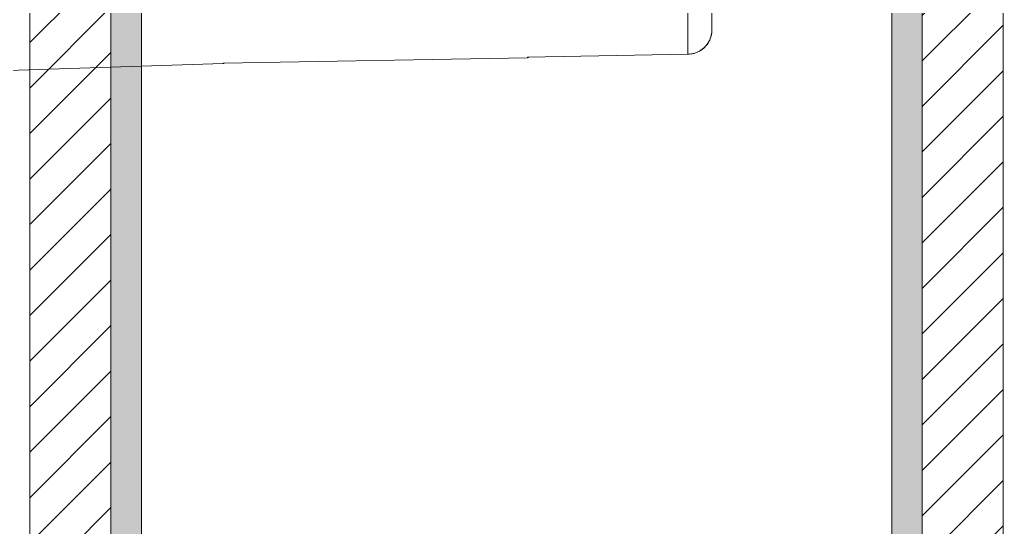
# Model space of a CAD drawing. Header units: millimetres. Extents: x -853320 to 19484, y -510814 to 9708.
# Drawn here: x 14938.35 to 14986.85, y 7528.64 to 7553.68 of the extents above; entities that cross this region are included whole.
import ezdxf

# ---------------------------------------------------------------- set-up
doc = ezdxf.new("R2010")
doc.units = ezdxf.units.MM
for name, color, linetype, lineweight in [('F_DIBOND_soffitto_cassone', 7, 'Continuous', 5), ('F_ELETTRICO', 22, 'Continuous', 5), ('F_IMPIANTO IDRAULICO', 7, 'Continuous', 5), ('F_SANITARI', 5, 'Continuous', 5), ('F_TUBOLARE sez.40x40', 7, 'Continuous', 5)]:
    doc.layers.add(name, color=color, linetype=linetype, lineweight=lineweight)
pattern_1 = [(45, (853.4978, -644), (-1.122532015, 1.122532015), [])]

# ---------------------------------------------------------------- blocks, each defined once
blk = doc.blocks.new('SCATOLA INCASSO_1 P_sezione e pianta')
at = {"layer": 'F_ELETTRICO'}
for p, q in [((55470.994, -13716.768), (55470.994, -13686.067)), ((55469.815, -13715.599), (55469.815, -13717.97)), ((55446.903, -13718.405), (55461.896, -13718.139)), ((55461.896, -13718.112), (55461.903, -13718.112)), ((55461.896, -13718.112), (55461.903, -13718.113)), ((55461.896, -13718.112), (55461.896, -13718.138)), ((55461.908, -13718.137), (55461.896, -13718.138)), ((55461.896, -13718.138), (55461.896, -13718.139)), ((55461.903, -13718.113), (55469.815, -13717.97)), ((55469.815, -13717.97), (55469.815, -13717.97)), ((55446.896, -13718.426), (55433.518, -13718.858)), ((55446.896, -13718.405), (55446.903, -13718.405)), ((55446.896, -13718.405), (55446.903, -13718.405)), ((55446.896, -13718.405), (55446.896, -13718.426))]:
    blk.add_line(p, q, dxfattribs=at)
for points in [[(55470.981, -13716.945), (55470.984, -13716.924), (55470.991, -13716.846), (55470.994, -13716.768)], [(55469.815, -13717.97), (55469.898, -13717.966), (55469.982, -13717.956), (55470.065, -13717.939), (55470.146, -13717.918), (55470.226, -13717.89), (55470.303, -13717.857), (55470.378, -13717.818), (55470.451, -13717.774), (55470.52, -13717.725), (55470.585, -13717.672), (55470.647, -13717.614), (55470.704, -13717.551), (55470.757, -13717.485), (55470.805, -13717.416), (55470.848, -13717.343), (55470.886, -13717.267), (55470.918, -13717.189), (55470.945, -13717.109), (55470.966, -13717.027), (55470.981, -13716.945)], [(55470.702, -13717.554), (55470.751, -13717.493), (55470.796, -13717.43), (55470.836, -13717.363), (55470.873, -13717.295), (55470.904, -13717.224), (55470.931, -13717.151), (55470.954, -13717.076), (55470.971, -13717), (55470.981, -13716.945)], [(55469.892, -13717.966), (55469.969, -13717.957), (55470.046, -13717.943), (55470.121, -13717.925), (55470.195, -13717.901), (55470.267, -13717.873), (55470.338, -13717.84), (55470.406, -13717.802), (55470.471, -13717.76), (55470.534, -13717.714), (55470.593, -13717.665), (55470.649, -13717.611)], [(55461.962, -13718.112), (55461.956, -13718.117), (55461.945, -13718.124), (55461.933, -13718.13), (55461.921, -13718.134), (55461.908, -13718.137)]]:
    blk.add_lwpolyline(points, dxfattribs=at)
for centre, start, end in [((55461.894, -13718.039), 271.0206, 313.112), ((55446.894, -13718.326), 271, 308.0076)]:
    blk.add_arc(centre, 0.1, start, end, dxfattribs=at)
blk = doc.blocks.new('BAGNO_camera doppia_rev.02_pianta')
at = {"layer": 'F_DIBOND_soffitto_cassone'}
h = blk.add_hatch(dxfattribs=at)
h.set_pattern_fill('ANSI31', color=1, scale=0.5)
h.set_pattern_definition(pattern_1)
h.paths.add_polyline_path([(32831.616, 22996.66), (32835.616, 22996.66), (32835.616, 22486.66), (32831.616, 22486.66)])
h = blk.add_hatch(dxfattribs=at)
h.set_pattern_fill('ANSI31', color=1, scale=0.5)
h.set_pattern_definition(pattern_1)
h.paths.add_polyline_path([(32875.616, 22996.66), (32879.616, 22996.66), (32879.616, 22486.66), (32875.616, 22486.66)])
at = {"layer": 'F_TUBOLARE sez.40x40', "true_color": 0x636466}
h = blk.add_hatch(color=251, dxfattribs=at)
h.dxf.hatch_style = 1
h.paths.add_polyline_path([(32835.616, 22486.66), (32875.616, 22486.66), (32875.616, 22996.66), (32835.616, 22996.66)])
h.paths.add_polyline_path([(32837.116, 22486.66), (32874.116, 22486.66), (32874.116, 22996.66), (32837.116, 22996.66)], flags=17)
at = {"layer": 'F_DIBOND_soffitto_cassone', "color": 1}
for points in [[(32831.616, 22996.66), (32835.616, 22996.66), (32835.616, 22486.66), (32831.616, 22486.66)], [(32875.616, 22996.66), (32879.616, 22996.66), (32879.616, 22486.66), (32875.616, 22486.66)]]:
    blk.add_lwpolyline(points, close=True, dxfattribs=at)
at = {"layer": 'F_SANITARI'}
blk.add_lwpolyline([(32826.616, 22486.66), (32879.616, 22486.66), (32879.616, 22996.66), (33673.616, 22996.66), (33673.616, 21811.66), (32826.616, 21811.66)], close=True, dxfattribs=at)
at = {"layer": 'F_TUBOLARE sez.40x40'}
for points in [[(32835.616, 22486.66), (32875.616, 22486.66), (32875.616, 22996.66), (32835.616, 22996.66)], [(32837.116, 22486.66), (32874.116, 22486.66), (32874.116, 22996.66), (32837.116, 22996.66)]]:
    blk.add_lwpolyline(points, close=True, dxfattribs=at)
at = {"layer": 'F_DIBOND_soffitto_cassone', "color": 1}
blk.add_blockref('SCATOLA INCASSO_1 P_sezione e pianta', (-22605.748, 36382.788), dxfattribs=at)

msp = doc.modelspace()

# ---------------------------------------------------------------- block references
at = {"layer": 'F_IMPIANTO IDRAULICO', "color": 1}
msp.add_blockref('BAGNO_camera doppia_rev.02_pianta', (-17892.766, -15112.845), dxfattribs=at)

doc.saveas('drawing.dxf')
